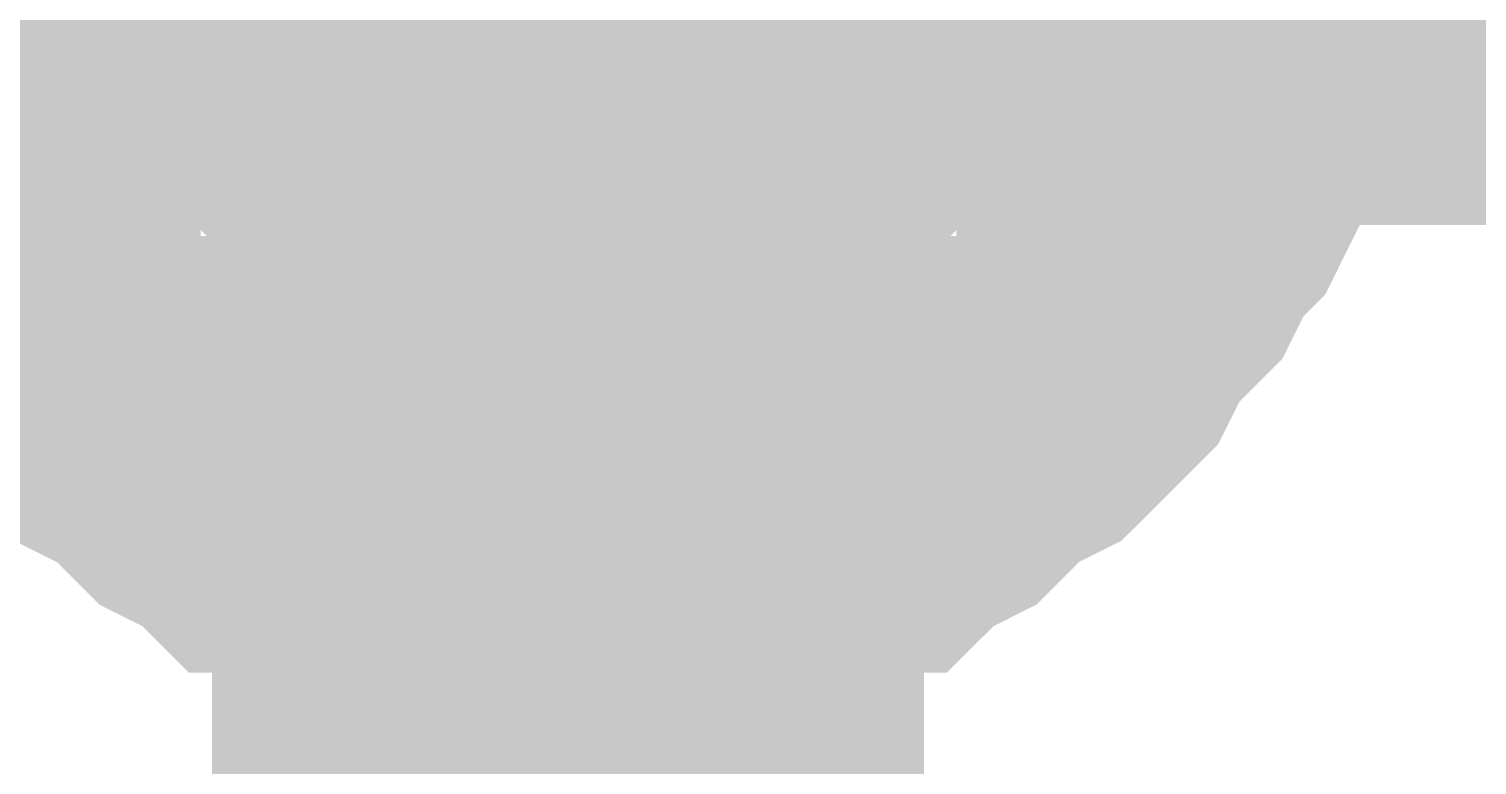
# Model space of a CAD drawing. Header units: inches. Extents: x 0 to 841, y 0 to 594.
# Drawn here: x 291.946 to 293.47, y 116.541 to 117.315 of the extents above; entities that cross this region are included whole.
import ezdxf

# ---------------------------------------------------------------- set-up
doc = ezdxf.new("R2010")
doc.units = ezdxf.units.IN
doc.layers.add('Sheet', color=255, linetype='Continuous')

msp = doc.modelspace()

# ---------------------------------------------------------------- linework, layer by layer
at = {"layer": 'Sheet'}
msp.add_lwpolyline([(292.246, 117.5, 0.508, 0.508, 1), (292.754, 117.5, 0.508, 0.508, 1)], format="xyseb", close=True, dxfattribs=at)
for points in [[(287.5273, 117.4839, 0.7493, 0.7493, 0), (292.513, 117.4839, 0.7493, 0.7493, 0)], [(292.513, 117.4839, 0.7493, 0.7493, 0), (292.513, 114.9909, 0.7493, 0.7493, 0)], [(307.5148, 117.4839, 0.7493, 0.7493, 0), (292.513, 117.4839, 0.7493, 0.7493, 0)], [(292.513, 116.9898, 0.2997, 0.2997, 0), (292.4905, 116.9898, 0.2997, 0.2997, 0), (292.468, 116.9898, 0.2997, 0.2997, 0), (292.4456, 116.9898, 0.2997, 0.2997, 0), (292.4231, 116.9898, 0.2997, 0.2997, 0), (292.4007, 117.0123, 0.2997, 0.2997, 0), (292.3782, 117.0123, 0.2997, 0.2997, 0), (292.3333, 117.0123, 0.2997, 0.2997, 0), (292.3108, 117.0347, 0.2997, 0.2997, 0), (292.3108, 117.0347, 0.2997, 0.2997, 0), (292.2884, 117.0572, 0.2997, 0.2997, 0), (292.2659, 117.0572, 0.2997, 0.2997, 0), (292.2435, 117.0796, 0.2997, 0.2997, 0), (292.221, 117.0796, 0.2997, 0.2997, 0), (292.1985, 117.1021, 0.2997, 0.2997, 0), (292.1761, 117.1245, 0.2997, 0.2997, 0), (292.1761, 117.147, 0.2997, 0.2997, 0), (292.1536, 117.147, 0.2997, 0.2997, 0), (292.1312, 117.1695, 0.2997, 0.2997, 0), (292.1087, 117.1919, 0.2997, 0.2997, 0), (292.1087, 117.2144, 0.2997, 0.2997, 0), (292.0863, 117.2368, 0.2997, 0.2997, 0), (292.0863, 117.2593, 0.2997, 0.2997, 0), (292.0638, 117.2818, 0.2997, 0.2997, 0), (292.0638, 117.2818, 0.2997, 0.2997, 0), (292.0413, 117.3042, 0.2997, 0.2997, 0), (292.0413, 117.3491, 0.2997, 0.2997, 0), (292.0413, 117.3716, 0.2997, 0.2997, 0), (292.0189, 117.3941, 0.2997, 0.2997, 0), (292.0189, 117.4165, 0.2997, 0.2997, 0), (292.0189, 117.439, 0.2997, 0.2997, 0), (292.0189, 117.4614, 0.2997, 0.2997, 0), (292.0189, 117.4839, 0.2997, 0.2997, 0)], [(292.513, 116.9898, 0.2997, 0.2997, 0), (292.4905, 116.9898, 0.2997, 0.2997, 0), (292.468, 116.9898, 0.2997, 0.2997, 0), (292.4456, 116.9898, 0.2997, 0.2997, 0), (292.4231, 116.9898, 0.2997, 0.2997, 0), (292.4007, 117.0123, 0.2997, 0.2997, 0), (292.3782, 117.0123, 0.2997, 0.2997, 0), (292.3333, 117.0123, 0.2997, 0.2997, 0), (292.3108, 117.0347, 0.2997, 0.2997, 0), (292.3108, 117.0347, 0.2997, 0.2997, 0), (292.2884, 117.0572, 0.2997, 0.2997, 0), (292.2659, 117.0572, 0.2997, 0.2997, 0), (292.2435, 117.0796, 0.2997, 0.2997, 0), (292.221, 117.0796, 0.2997, 0.2997, 0), (292.1985, 117.1021, 0.2997, 0.2997, 0), (292.1761, 117.1245, 0.2997, 0.2997, 0), (292.1761, 117.147, 0.2997, 0.2997, 0), (292.1536, 117.147, 0.2997, 0.2997, 0), (292.1312, 117.1695, 0.2997, 0.2997, 0), (292.1087, 117.1919, 0.2997, 0.2997, 0), (292.1087, 117.2144, 0.2997, 0.2997, 0), (292.0863, 117.2368, 0.2997, 0.2997, 0), (292.0863, 117.2593, 0.2997, 0.2997, 0), (292.0638, 117.2818, 0.2997, 0.2997, 0), (292.0638, 117.2818, 0.2997, 0.2997, 0), (292.0413, 117.3042, 0.2997, 0.2997, 0), (292.0413, 117.3491, 0.2997, 0.2997, 0), (292.0413, 117.3716, 0.2997, 0.2997, 0), (292.0189, 117.3941, 0.2997, 0.2997, 0), (292.0189, 117.4165, 0.2997, 0.2997, 0), (292.0189, 117.439, 0.2997, 0.2997, 0), (292.0189, 117.4614, 0.2997, 0.2997, 0), (292.0189, 117.4839, 0.2997, 0.2997, 0)], [(292.513, 116.9898, 0.2997, 0.2997, 0), (292.4905, 116.9898, 0.2997, 0.2997, 0), (292.468, 116.9898, 0.2997, 0.2997, 0), (292.4456, 116.9898, 0.2997, 0.2997, 0), (292.4231, 116.9898, 0.2997, 0.2997, 0), (292.4007, 117.0123, 0.2997, 0.2997, 0), (292.3782, 117.0123, 0.2997, 0.2997, 0), (292.3333, 117.0123, 0.2997, 0.2997, 0), (292.3108, 117.0347, 0.2997, 0.2997, 0), (292.3108, 117.0347, 0.2997, 0.2997, 0), (292.2884, 117.0572, 0.2997, 0.2997, 0), (292.2659, 117.0572, 0.2997, 0.2997, 0), (292.2435, 117.0796, 0.2997, 0.2997, 0), (292.221, 117.0796, 0.2997, 0.2997, 0), (292.1985, 117.1021, 0.2997, 0.2997, 0), (292.1761, 117.1245, 0.2997, 0.2997, 0), (292.1761, 117.147, 0.2997, 0.2997, 0), (292.1536, 117.147, 0.2997, 0.2997, 0), (292.1312, 117.1695, 0.2997, 0.2997, 0), (292.1087, 117.1919, 0.2997, 0.2997, 0), (292.1087, 117.2144, 0.2997, 0.2997, 0), (292.0863, 117.2368, 0.2997, 0.2997, 0), (292.0863, 117.2593, 0.2997, 0.2997, 0), (292.0638, 117.2818, 0.2997, 0.2997, 0), (292.0638, 117.2818, 0.2997, 0.2997, 0), (292.0413, 117.3042, 0.2997, 0.2997, 0), (292.0413, 117.3491, 0.2997, 0.2997, 0), (292.0413, 117.3716, 0.2997, 0.2997, 0), (292.0189, 117.3941, 0.2997, 0.2997, 0), (292.0189, 117.4165, 0.2997, 0.2997, 0), (292.0189, 117.439, 0.2997, 0.2997, 0), (292.0189, 117.4614, 0.2997, 0.2997, 0), (292.0189, 117.4839, 0.2997, 0.2997, 0)], [(293.2765, 117.4839, 0.2997, 0.2997, 0), (293.2765, 117.439, 0.2997, 0.2997, 0), (293.2765, 117.4165, 0.2997, 0.2997, 0), (293.2765, 117.3716, 0.2997, 0.2997, 0), (293.2541, 117.3267, 0.2997, 0.2997, 0), (293.2541, 117.3042, 0.2997, 0.2997, 0), (293.2316, 117.2593, 0.2997, 0.2997, 0), (293.2316, 117.2368, 0.2997, 0.2997, 0), (293.2091, 117.1919, 0.2997, 0.2997, 0), (293.2091, 117.1695, 0.2997, 0.2997, 0), (293.1867, 117.1245, 0.2997, 0.2997, 0), (293.1642, 117.1021, 0.2997, 0.2997, 0), (293.1418, 117.0572, 0.2997, 0.2997, 0), (293.1193, 117.0347, 0.2997, 0.2997, 0), (293.0969, 117.0123, 0.2997, 0.2997, 0), (293.0744, 116.9673, 0.2997, 0.2997, 0), (293.0519, 116.9449, 0.2997, 0.2997, 0), (293.0295, 116.9224, 0.2997, 0.2997, 0), (293.007, 116.9, 0.2997, 0.2997, 0), (292.9621, 116.8775, 0.2997, 0.2997, 0), (292.9396, 116.855, 0.2997, 0.2997, 0), (292.9172, 116.8326, 0.2997, 0.2997, 0), (292.8723, 116.8101, 0.2997, 0.2997, 0), (292.8498, 116.7877, 0.2997, 0.2997, 0), (292.8049, 116.7877, 0.2997, 0.2997, 0), (292.7824, 116.7652, 0.2997, 0.2997, 0), (292.7375, 116.7652, 0.2997, 0.2997, 0), (292.7151, 116.7427, 0.2997, 0.2997, 0), (292.6702, 116.7427, 0.2997, 0.2997, 0), (292.6252, 116.7203, 0.2997, 0.2997, 0), (292.6028, 116.7203, 0.2997, 0.2997, 0), (292.5579, 116.7203, 0.2997, 0.2997, 0), (292.513, 116.7203, 0.2997, 0.2997, 0)], [(293.2765, 117.4839, 0.2997, 0.2997, 0), (293.2765, 117.439, 0.2997, 0.2997, 0), (293.2765, 117.4165, 0.2997, 0.2997, 0), (293.2765, 117.3716, 0.2997, 0.2997, 0), (293.2541, 117.3267, 0.2997, 0.2997, 0), (293.2541, 117.3042, 0.2997, 0.2997, 0), (293.2316, 117.2593, 0.2997, 0.2997, 0), (293.2316, 117.2368, 0.2997, 0.2997, 0), (293.2091, 117.1919, 0.2997, 0.2997, 0), (293.2091, 117.1695, 0.2997, 0.2997, 0), (293.1867, 117.1245, 0.2997, 0.2997, 0), (293.1642, 117.1021, 0.2997, 0.2997, 0), (293.1418, 117.0572, 0.2997, 0.2997, 0), (293.1193, 117.0347, 0.2997, 0.2997, 0), (293.0969, 117.0123, 0.2997, 0.2997, 0), (293.0744, 116.9673, 0.2997, 0.2997, 0), (293.0519, 116.9449, 0.2997, 0.2997, 0), (293.0295, 116.9224, 0.2997, 0.2997, 0), (293.007, 116.9, 0.2997, 0.2997, 0), (292.9621, 116.8775, 0.2997, 0.2997, 0), (292.9396, 116.855, 0.2997, 0.2997, 0), (292.9172, 116.8326, 0.2997, 0.2997, 0), (292.8723, 116.8101, 0.2997, 0.2997, 0), (292.8498, 116.7877, 0.2997, 0.2997, 0), (292.8049, 116.7877, 0.2997, 0.2997, 0), (292.7824, 116.7652, 0.2997, 0.2997, 0), (292.7375, 116.7652, 0.2997, 0.2997, 0), (292.7151, 116.7427, 0.2997, 0.2997, 0), (292.6702, 116.7427, 0.2997, 0.2997, 0), (292.6252, 116.7203, 0.2997, 0.2997, 0), (292.6028, 116.7203, 0.2997, 0.2997, 0), (292.5579, 116.7203, 0.2997, 0.2997, 0), (292.513, 116.7203, 0.2997, 0.2997, 0)], [(293.2765, 117.4839, 0.2997, 0.2997, 0), (293.2765, 117.439, 0.2997, 0.2997, 0), (293.2765, 117.4165, 0.2997, 0.2997, 0), (293.2765, 117.3716, 0.2997, 0.2997, 0), (293.2541, 117.3267, 0.2997, 0.2997, 0), (293.2541, 117.3042, 0.2997, 0.2997, 0), (293.2316, 117.2593, 0.2997, 0.2997, 0), (293.2316, 117.2368, 0.2997, 0.2997, 0), (293.2091, 117.1919, 0.2997, 0.2997, 0), (293.2091, 117.1695, 0.2997, 0.2997, 0), (293.1867, 117.1245, 0.2997, 0.2997, 0), (293.1642, 117.1021, 0.2997, 0.2997, 0), (293.1418, 117.0572, 0.2997, 0.2997, 0), (293.1193, 117.0347, 0.2997, 0.2997, 0), (293.0969, 117.0123, 0.2997, 0.2997, 0), (293.0744, 116.9673, 0.2997, 0.2997, 0), (293.0519, 116.9449, 0.2997, 0.2997, 0), (293.0295, 116.9224, 0.2997, 0.2997, 0), (293.007, 116.9, 0.2997, 0.2997, 0), (292.9621, 116.8775, 0.2997, 0.2997, 0), (292.9396, 116.855, 0.2997, 0.2997, 0), (292.9172, 116.8326, 0.2997, 0.2997, 0), (292.8723, 116.8101, 0.2997, 0.2997, 0), (292.8498, 116.7877, 0.2997, 0.2997, 0), (292.8049, 116.7877, 0.2997, 0.2997, 0), (292.7824, 116.7652, 0.2997, 0.2997, 0), (292.7375, 116.7652, 0.2997, 0.2997, 0), (292.7151, 116.7427, 0.2997, 0.2997, 0), (292.6702, 116.7427, 0.2997, 0.2997, 0), (292.6252, 116.7203, 0.2997, 0.2997, 0), (292.6028, 116.7203, 0.2997, 0.2997, 0), (292.5579, 116.7203, 0.2997, 0.2997, 0), (292.513, 116.7203, 0.2997, 0.2997, 0)], [(293.2765, 117.4839, 0.2997, 0.2997, 0), (293.2765, 117.439, 0.2997, 0.2997, 0), (293.2765, 117.4165, 0.2997, 0.2997, 0), (293.2765, 117.3716, 0.2997, 0.2997, 0), (293.2541, 117.3267, 0.2997, 0.2997, 0), (293.2541, 117.3042, 0.2997, 0.2997, 0), (293.2316, 117.2593, 0.2997, 0.2997, 0), (293.2316, 117.2368, 0.2997, 0.2997, 0), (293.2091, 117.1919, 0.2997, 0.2997, 0), (293.2091, 117.1695, 0.2997, 0.2997, 0), (293.1867, 117.1245, 0.2997, 0.2997, 0), (293.1642, 117.1021, 0.2997, 0.2997, 0), (293.1418, 117.0572, 0.2997, 0.2997, 0), (293.1193, 117.0347, 0.2997, 0.2997, 0), (293.0969, 117.0123, 0.2997, 0.2997, 0), (293.0744, 116.9673, 0.2997, 0.2997, 0), (293.0519, 116.9449, 0.2997, 0.2997, 0), (293.0295, 116.9224, 0.2997, 0.2997, 0), (293.007, 116.9, 0.2997, 0.2997, 0), (292.9621, 116.8775, 0.2997, 0.2997, 0), (292.9396, 116.855, 0.2997, 0.2997, 0), (292.9172, 116.8326, 0.2997, 0.2997, 0), (292.8723, 116.8101, 0.2997, 0.2997, 0), (292.8498, 116.7877, 0.2997, 0.2997, 0), (292.8049, 116.7877, 0.2997, 0.2997, 0), (292.7824, 116.7652, 0.2997, 0.2997, 0), (292.7375, 116.7652, 0.2997, 0.2997, 0), (292.7151, 116.7427, 0.2997, 0.2997, 0), (292.6702, 116.7427, 0.2997, 0.2997, 0), (292.6252, 116.7203, 0.2997, 0.2997, 0), (292.6028, 116.7203, 0.2997, 0.2997, 0), (292.5579, 116.7203, 0.2997, 0.2997, 0), (292.513, 116.7203, 0.2997, 0.2997, 0)], [(293.0295, 117.4839, 0.2997, 0.2997, 0), (293.0295, 117.4614, 0.2997, 0.2997, 0), (293.0295, 117.439, 0.2997, 0.2997, 0), (293.0295, 117.4165, 0.2997, 0.2997, 0), (293.0295, 117.3941, 0.2997, 0.2997, 0), (293.007, 117.3716, 0.2997, 0.2997, 0), (293.007, 117.3491, 0.2997, 0.2997, 0), (293.007, 117.3042, 0.2997, 0.2997, 0), (292.9846, 117.2818, 0.2997, 0.2997, 0), (292.9846, 117.2818, 0.2997, 0.2997, 0), (292.9621, 117.2593, 0.2997, 0.2997, 0), (292.9621, 117.2368, 0.2997, 0.2997, 0), (292.9396, 117.2144, 0.2997, 0.2997, 0), (292.9396, 117.1919, 0.2997, 0.2997, 0), (292.9172, 117.1695, 0.2997, 0.2997, 0), (292.8947, 117.147, 0.2997, 0.2997, 0), (292.8723, 117.147, 0.2997, 0.2997, 0), (292.8723, 117.1245, 0.2997, 0.2997, 0), (292.8498, 117.1021, 0.2997, 0.2997, 0), (292.8274, 117.0796, 0.2997, 0.2997, 0), (292.8049, 117.0796, 0.2997, 0.2997, 0), (292.7824, 117.0572, 0.2997, 0.2997, 0), (292.76, 117.0572, 0.2997, 0.2997, 0), (292.7375, 117.0347, 0.2997, 0.2997, 0), (292.7151, 117.0347, 0.2997, 0.2997, 0), (292.6926, 117.0123, 0.2997, 0.2997, 0), (292.6702, 117.0123, 0.2997, 0.2997, 0), (292.6477, 117.0123, 0.2997, 0.2997, 0), (292.6252, 116.9898, 0.2997, 0.2997, 0), (292.6028, 116.9898, 0.2997, 0.2997, 0), (292.5579, 116.9898, 0.2997, 0.2997, 0), (292.5354, 116.9898, 0.2997, 0.2997, 0), (292.513, 116.9898, 0.2997, 0.2997, 0)], [(293.0295, 117.4839, 0.2997, 0.2997, 0), (293.0295, 117.4614, 0.2997, 0.2997, 0), (293.0295, 117.439, 0.2997, 0.2997, 0), (293.0295, 117.4165, 0.2997, 0.2997, 0), (293.0295, 117.3941, 0.2997, 0.2997, 0), (293.007, 117.3716, 0.2997, 0.2997, 0), (293.007, 117.3491, 0.2997, 0.2997, 0), (293.007, 117.3042, 0.2997, 0.2997, 0), (292.9846, 117.2818, 0.2997, 0.2997, 0), (292.9846, 117.2818, 0.2997, 0.2997, 0), (292.9621, 117.2593, 0.2997, 0.2997, 0), (292.9621, 117.2368, 0.2997, 0.2997, 0), (292.9396, 117.2144, 0.2997, 0.2997, 0), (292.9396, 117.1919, 0.2997, 0.2997, 0), (292.9172, 117.1695, 0.2997, 0.2997, 0), (292.8947, 117.147, 0.2997, 0.2997, 0), (292.8723, 117.147, 0.2997, 0.2997, 0), (292.8723, 117.1245, 0.2997, 0.2997, 0), (292.8498, 117.1021, 0.2997, 0.2997, 0), (292.8274, 117.0796, 0.2997, 0.2997, 0), (292.8049, 117.0796, 0.2997, 0.2997, 0), (292.7824, 117.0572, 0.2997, 0.2997, 0), (292.76, 117.0572, 0.2997, 0.2997, 0), (292.7375, 117.0347, 0.2997, 0.2997, 0), (292.7151, 117.0347, 0.2997, 0.2997, 0), (292.6926, 117.0123, 0.2997, 0.2997, 0), (292.6702, 117.0123, 0.2997, 0.2997, 0), (292.6477, 117.0123, 0.2997, 0.2997, 0), (292.6252, 116.9898, 0.2997, 0.2997, 0), (292.6028, 116.9898, 0.2997, 0.2997, 0), (292.5579, 116.9898, 0.2997, 0.2997, 0), (292.5354, 116.9898, 0.2997, 0.2997, 0), (292.513, 116.9898, 0.2997, 0.2997, 0)], [(293.0295, 117.4839, 0.2997, 0.2997, 0), (293.0295, 117.4614, 0.2997, 0.2997, 0), (293.0295, 117.439, 0.2997, 0.2997, 0), (293.0295, 117.4165, 0.2997, 0.2997, 0), (293.0295, 117.3941, 0.2997, 0.2997, 0), (293.007, 117.3716, 0.2997, 0.2997, 0), (293.007, 117.3491, 0.2997, 0.2997, 0), (293.007, 117.3042, 0.2997, 0.2997, 0), (292.9846, 117.2818, 0.2997, 0.2997, 0), (292.9846, 117.2818, 0.2997, 0.2997, 0), (292.9621, 117.2593, 0.2997, 0.2997, 0), (292.9621, 117.2368, 0.2997, 0.2997, 0), (292.9396, 117.2144, 0.2997, 0.2997, 0), (292.9396, 117.1919, 0.2997, 0.2997, 0), (292.9172, 117.1695, 0.2997, 0.2997, 0), (292.8947, 117.147, 0.2997, 0.2997, 0), (292.8723, 117.147, 0.2997, 0.2997, 0), (292.8723, 117.1245, 0.2997, 0.2997, 0), (292.8498, 117.1021, 0.2997, 0.2997, 0), (292.8274, 117.0796, 0.2997, 0.2997, 0), (292.8049, 117.0796, 0.2997, 0.2997, 0), (292.7824, 117.0572, 0.2997, 0.2997, 0), (292.76, 117.0572, 0.2997, 0.2997, 0), (292.7375, 117.0347, 0.2997, 0.2997, 0), (292.7151, 117.0347, 0.2997, 0.2997, 0), (292.6926, 117.0123, 0.2997, 0.2997, 0), (292.6702, 117.0123, 0.2997, 0.2997, 0), (292.6477, 117.0123, 0.2997, 0.2997, 0), (292.6252, 116.9898, 0.2997, 0.2997, 0), (292.6028, 116.9898, 0.2997, 0.2997, 0), (292.5579, 116.9898, 0.2997, 0.2997, 0), (292.5354, 116.9898, 0.2997, 0.2997, 0), (292.513, 116.9898, 0.2997, 0.2997, 0)], [(292.513, 116.9898, 0.0991, 0.0991, 0), (292.4905, 116.9898, 0.0991, 0.0991, 0), (292.468, 116.9898, 0.0991, 0.0991, 0), (292.4456, 116.9898, 0.0991, 0.0991, 0), (292.4231, 116.9898, 0.0991, 0.0991, 0), (292.4007, 117.0123, 0.0991, 0.0991, 0), (292.3782, 117.0123, 0.0991, 0.0991, 0), (292.3333, 117.0123, 0.0991, 0.0991, 0), (292.3108, 117.0347, 0.0991, 0.0991, 0), (292.3108, 117.0347, 0.0991, 0.0991, 0), (292.2884, 117.0572, 0.0991, 0.0991, 0), (292.2659, 117.0572, 0.0991, 0.0991, 0), (292.2435, 117.0796, 0.0991, 0.0991, 0), (292.221, 117.0796, 0.0991, 0.0991, 0), (292.1985, 117.1021, 0.0991, 0.0991, 0), (292.1761, 117.1245, 0.0991, 0.0991, 0), (292.1761, 117.147, 0.0991, 0.0991, 0), (292.1536, 117.147, 0.0991, 0.0991, 0), (292.1312, 117.1695, 0.0991, 0.0991, 0), (292.1087, 117.1919, 0.0991, 0.0991, 0), (292.1087, 117.2144, 0.0991, 0.0991, 0), (292.0863, 117.2368, 0.0991, 0.0991, 0), (292.0863, 117.2593, 0.0991, 0.0991, 0), (292.0638, 117.2818, 0.0991, 0.0991, 0), (292.0638, 117.2818, 0.0991, 0.0991, 0), (292.0413, 117.3042, 0.0991, 0.0991, 0), (292.0413, 117.3491, 0.0991, 0.0991, 0), (292.0413, 117.3716, 0.0991, 0.0991, 0)], [(292.513, 116.9898, 0.0991, 0.0991, 0), (292.4905, 116.9898, 0.0991, 0.0991, 0), (292.468, 116.9898, 0.0991, 0.0991, 0), (292.4456, 116.9898, 0.0991, 0.0991, 0), (292.4231, 116.9898, 0.0991, 0.0991, 0), (292.4007, 117.0123, 0.0991, 0.0991, 0), (292.3782, 117.0123, 0.0991, 0.0991, 0), (292.3333, 117.0123, 0.0991, 0.0991, 0), (292.3108, 117.0347, 0.0991, 0.0991, 0), (292.3108, 117.0347, 0.0991, 0.0991, 0), (292.2884, 117.0572, 0.0991, 0.0991, 0), (292.2659, 117.0572, 0.0991, 0.0991, 0), (292.2435, 117.0796, 0.0991, 0.0991, 0), (292.221, 117.0796, 0.0991, 0.0991, 0), (292.1985, 117.1021, 0.0991, 0.0991, 0), (292.1761, 117.1245, 0.0991, 0.0991, 0), (292.1761, 117.147, 0.0991, 0.0991, 0), (292.1536, 117.147, 0.0991, 0.0991, 0), (292.1312, 117.1695, 0.0991, 0.0991, 0), (292.1087, 117.1919, 0.0991, 0.0991, 0), (292.1087, 117.2144, 0.0991, 0.0991, 0), (292.0863, 117.2368, 0.0991, 0.0991, 0), (292.0863, 117.2593, 0.0991, 0.0991, 0), (292.0638, 117.2818, 0.0991, 0.0991, 0), (292.0638, 117.2818, 0.0991, 0.0991, 0), (292.0413, 117.3042, 0.0991, 0.0991, 0), (292.0413, 117.3491, 0.0991, 0.0991, 0), (292.0413, 117.3716, 0.0991, 0.0991, 0)], [(292.513, 116.9898, 0.0991, 0.0991, 0), (292.4905, 116.9898, 0.0991, 0.0991, 0), (292.468, 116.9898, 0.0991, 0.0991, 0), (292.4456, 116.9898, 0.0991, 0.0991, 0), (292.4231, 116.9898, 0.0991, 0.0991, 0), (292.4007, 117.0123, 0.0991, 0.0991, 0), (292.3782, 117.0123, 0.0991, 0.0991, 0), (292.3333, 117.0123, 0.0991, 0.0991, 0), (292.3108, 117.0347, 0.0991, 0.0991, 0), (292.3108, 117.0347, 0.0991, 0.0991, 0), (292.2884, 117.0572, 0.0991, 0.0991, 0), (292.2659, 117.0572, 0.0991, 0.0991, 0), (292.2435, 117.0796, 0.0991, 0.0991, 0), (292.221, 117.0796, 0.0991, 0.0991, 0), (292.1985, 117.1021, 0.0991, 0.0991, 0), (292.1761, 117.1245, 0.0991, 0.0991, 0), (292.1761, 117.147, 0.0991, 0.0991, 0), (292.1536, 117.147, 0.0991, 0.0991, 0), (292.1312, 117.1695, 0.0991, 0.0991, 0), (292.1087, 117.1919, 0.0991, 0.0991, 0), (292.1087, 117.2144, 0.0991, 0.0991, 0), (292.0863, 117.2368, 0.0991, 0.0991, 0), (292.0863, 117.2593, 0.0991, 0.0991, 0), (292.0638, 117.2818, 0.0991, 0.0991, 0), (292.0638, 117.2818, 0.0991, 0.0991, 0), (292.0413, 117.3042, 0.0991, 0.0991, 0), (292.0413, 117.3491, 0.0991, 0.0991, 0), (292.0413, 117.3716, 0.0991, 0.0991, 0)], [(293.2765, 117.3716, 0.0991, 0.0991, 0), (293.2541, 117.3267, 0.0991, 0.0991, 0), (293.2541, 117.3042, 0.0991, 0.0991, 0), (293.2316, 117.2593, 0.0991, 0.0991, 0), (293.2316, 117.2368, 0.0991, 0.0991, 0), (293.2091, 117.1919, 0.0991, 0.0991, 0), (293.2091, 117.1695, 0.0991, 0.0991, 0), (293.1867, 117.1245, 0.0991, 0.0991, 0), (293.1642, 117.1021, 0.0991, 0.0991, 0), (293.1418, 117.0572, 0.0991, 0.0991, 0), (293.1193, 117.0347, 0.0991, 0.0991, 0), (293.0969, 117.0123, 0.0991, 0.0991, 0), (293.0744, 116.9673, 0.0991, 0.0991, 0), (293.0519, 116.9449, 0.0991, 0.0991, 0), (293.0295, 116.9224, 0.0991, 0.0991, 0), (293.007, 116.9, 0.0991, 0.0991, 0), (292.9621, 116.8775, 0.0991, 0.0991, 0), (292.9396, 116.855, 0.0991, 0.0991, 0), (292.9172, 116.8326, 0.0991, 0.0991, 0), (292.8723, 116.8101, 0.0991, 0.0991, 0), (292.8498, 116.7877, 0.0991, 0.0991, 0), (292.8049, 116.7877, 0.0991, 0.0991, 0), (292.7824, 116.7652, 0.0991, 0.0991, 0), (292.7375, 116.7652, 0.0991, 0.0991, 0), (292.7151, 116.7427, 0.0991, 0.0991, 0), (292.6702, 116.7427, 0.0991, 0.0991, 0), (292.6252, 116.7203, 0.0991, 0.0991, 0), (292.6028, 116.7203, 0.0991, 0.0991, 0), (292.5579, 116.7203, 0.0991, 0.0991, 0), (292.513, 116.7203, 0.0991, 0.0991, 0)], [(293.2765, 117.3716, 0.0991, 0.0991, 0), (293.2541, 117.3267, 0.0991, 0.0991, 0), (293.2541, 117.3042, 0.0991, 0.0991, 0), (293.2316, 117.2593, 0.0991, 0.0991, 0), (293.2316, 117.2368, 0.0991, 0.0991, 0), (293.2091, 117.1919, 0.0991, 0.0991, 0), (293.2091, 117.1695, 0.0991, 0.0991, 0), (293.1867, 117.1245, 0.0991, 0.0991, 0), (293.1642, 117.1021, 0.0991, 0.0991, 0), (293.1418, 117.0572, 0.0991, 0.0991, 0), (293.1193, 117.0347, 0.0991, 0.0991, 0), (293.0969, 117.0123, 0.0991, 0.0991, 0), (293.0744, 116.9673, 0.0991, 0.0991, 0), (293.0519, 116.9449, 0.0991, 0.0991, 0), (293.0295, 116.9224, 0.0991, 0.0991, 0), (293.007, 116.9, 0.0991, 0.0991, 0), (292.9621, 116.8775, 0.0991, 0.0991, 0), (292.9396, 116.855, 0.0991, 0.0991, 0), (292.9172, 116.8326, 0.0991, 0.0991, 0), (292.8723, 116.8101, 0.0991, 0.0991, 0), (292.8498, 116.7877, 0.0991, 0.0991, 0), (292.8049, 116.7877, 0.0991, 0.0991, 0), (292.7824, 116.7652, 0.0991, 0.0991, 0), (292.7375, 116.7652, 0.0991, 0.0991, 0), (292.7151, 116.7427, 0.0991, 0.0991, 0), (292.6702, 116.7427, 0.0991, 0.0991, 0), (292.6252, 116.7203, 0.0991, 0.0991, 0), (292.6028, 116.7203, 0.0991, 0.0991, 0), (292.5579, 116.7203, 0.0991, 0.0991, 0), (292.513, 116.7203, 0.0991, 0.0991, 0)], [(293.2765, 117.3716, 0.0991, 0.0991, 0), (293.2541, 117.3267, 0.0991, 0.0991, 0), (293.2541, 117.3042, 0.0991, 0.0991, 0), (293.2316, 117.2593, 0.0991, 0.0991, 0), (293.2316, 117.2368, 0.0991, 0.0991, 0), (293.2091, 117.1919, 0.0991, 0.0991, 0), (293.2091, 117.1695, 0.0991, 0.0991, 0), (293.1867, 117.1245, 0.0991, 0.0991, 0), (293.1642, 117.1021, 0.0991, 0.0991, 0), (293.1418, 117.0572, 0.0991, 0.0991, 0), (293.1193, 117.0347, 0.0991, 0.0991, 0), (293.0969, 117.0123, 0.0991, 0.0991, 0), (293.0744, 116.9673, 0.0991, 0.0991, 0), (293.0519, 116.9449, 0.0991, 0.0991, 0), (293.0295, 116.9224, 0.0991, 0.0991, 0), (293.007, 116.9, 0.0991, 0.0991, 0), (292.9621, 116.8775, 0.0991, 0.0991, 0), (292.9396, 116.855, 0.0991, 0.0991, 0), (292.9172, 116.8326, 0.0991, 0.0991, 0), (292.8723, 116.8101, 0.0991, 0.0991, 0), (292.8498, 116.7877, 0.0991, 0.0991, 0), (292.8049, 116.7877, 0.0991, 0.0991, 0), (292.7824, 116.7652, 0.0991, 0.0991, 0), (292.7375, 116.7652, 0.0991, 0.0991, 0), (292.7151, 116.7427, 0.0991, 0.0991, 0), (292.6702, 116.7427, 0.0991, 0.0991, 0), (292.6252, 116.7203, 0.0991, 0.0991, 0), (292.6028, 116.7203, 0.0991, 0.0991, 0), (292.5579, 116.7203, 0.0991, 0.0991, 0), (292.513, 116.7203, 0.0991, 0.0991, 0)], [(293.2765, 117.3716, 0.0991, 0.0991, 0), (293.2541, 117.3267, 0.0991, 0.0991, 0), (293.2541, 117.3042, 0.0991, 0.0991, 0), (293.2316, 117.2593, 0.0991, 0.0991, 0), (293.2316, 117.2368, 0.0991, 0.0991, 0), (293.2091, 117.1919, 0.0991, 0.0991, 0), (293.2091, 117.1695, 0.0991, 0.0991, 0), (293.1867, 117.1245, 0.0991, 0.0991, 0), (293.1642, 117.1021, 0.0991, 0.0991, 0), (293.1418, 117.0572, 0.0991, 0.0991, 0), (293.1193, 117.0347, 0.0991, 0.0991, 0), (293.0969, 117.0123, 0.0991, 0.0991, 0), (293.0744, 116.9673, 0.0991, 0.0991, 0), (293.0519, 116.9449, 0.0991, 0.0991, 0), (293.0295, 116.9224, 0.0991, 0.0991, 0), (293.007, 116.9, 0.0991, 0.0991, 0), (292.9621, 116.8775, 0.0991, 0.0991, 0), (292.9396, 116.855, 0.0991, 0.0991, 0), (292.9172, 116.8326, 0.0991, 0.0991, 0), (292.8723, 116.8101, 0.0991, 0.0991, 0), (292.8498, 116.7877, 0.0991, 0.0991, 0), (292.8049, 116.7877, 0.0991, 0.0991, 0), (292.7824, 116.7652, 0.0991, 0.0991, 0), (292.7375, 116.7652, 0.0991, 0.0991, 0), (292.7151, 116.7427, 0.0991, 0.0991, 0), (292.6702, 116.7427, 0.0991, 0.0991, 0), (292.6252, 116.7203, 0.0991, 0.0991, 0), (292.6028, 116.7203, 0.0991, 0.0991, 0), (292.5579, 116.7203, 0.0991, 0.0991, 0), (292.513, 116.7203, 0.0991, 0.0991, 0)], [(293.007, 117.3716, 0.0991, 0.0991, 0), (293.007, 117.3491, 0.0991, 0.0991, 0), (293.007, 117.3042, 0.0991, 0.0991, 0), (292.9846, 117.2818, 0.0991, 0.0991, 0), (292.9846, 117.2818, 0.0991, 0.0991, 0), (292.9621, 117.2593, 0.0991, 0.0991, 0), (292.9621, 117.2368, 0.0991, 0.0991, 0), (292.9396, 117.2144, 0.0991, 0.0991, 0), (292.9396, 117.1919, 0.0991, 0.0991, 0), (292.9172, 117.1695, 0.0991, 0.0991, 0), (292.8947, 117.147, 0.0991, 0.0991, 0), (292.8723, 117.147, 0.0991, 0.0991, 0), (292.8723, 117.1245, 0.0991, 0.0991, 0), (292.8498, 117.1021, 0.0991, 0.0991, 0), (292.8274, 117.0796, 0.0991, 0.0991, 0), (292.8049, 117.0796, 0.0991, 0.0991, 0), (292.7824, 117.0572, 0.0991, 0.0991, 0), (292.76, 117.0572, 0.0991, 0.0991, 0), (292.7375, 117.0347, 0.0991, 0.0991, 0), (292.7151, 117.0347, 0.0991, 0.0991, 0), (292.6926, 117.0123, 0.0991, 0.0991, 0), (292.6702, 117.0123, 0.0991, 0.0991, 0), (292.6477, 117.0123, 0.0991, 0.0991, 0), (292.6252, 116.9898, 0.0991, 0.0991, 0), (292.6028, 116.9898, 0.0991, 0.0991, 0), (292.5579, 116.9898, 0.0991, 0.0991, 0), (292.5354, 116.9898, 0.0991, 0.0991, 0), (292.513, 116.9898, 0.0991, 0.0991, 0)], [(293.007, 117.3716, 0.0991, 0.0991, 0), (293.007, 117.3491, 0.0991, 0.0991, 0), (293.007, 117.3042, 0.0991, 0.0991, 0), (292.9846, 117.2818, 0.0991, 0.0991, 0), (292.9846, 117.2818, 0.0991, 0.0991, 0), (292.9621, 117.2593, 0.0991, 0.0991, 0), (292.9621, 117.2368, 0.0991, 0.0991, 0), (292.9396, 117.2144, 0.0991, 0.0991, 0), (292.9396, 117.1919, 0.0991, 0.0991, 0), (292.9172, 117.1695, 0.0991, 0.0991, 0), (292.8947, 117.147, 0.0991, 0.0991, 0), (292.8723, 117.147, 0.0991, 0.0991, 0), (292.8723, 117.1245, 0.0991, 0.0991, 0), (292.8498, 117.1021, 0.0991, 0.0991, 0), (292.8274, 117.0796, 0.0991, 0.0991, 0), (292.8049, 117.0796, 0.0991, 0.0991, 0), (292.7824, 117.0572, 0.0991, 0.0991, 0), (292.76, 117.0572, 0.0991, 0.0991, 0), (292.7375, 117.0347, 0.0991, 0.0991, 0), (292.7151, 117.0347, 0.0991, 0.0991, 0), (292.6926, 117.0123, 0.0991, 0.0991, 0), (292.6702, 117.0123, 0.0991, 0.0991, 0), (292.6477, 117.0123, 0.0991, 0.0991, 0), (292.6252, 116.9898, 0.0991, 0.0991, 0), (292.6028, 116.9898, 0.0991, 0.0991, 0), (292.5579, 116.9898, 0.0991, 0.0991, 0), (292.5354, 116.9898, 0.0991, 0.0991, 0), (292.513, 116.9898, 0.0991, 0.0991, 0)], [(293.007, 117.3716, 0.0991, 0.0991, 0), (293.007, 117.3491, 0.0991, 0.0991, 0), (293.007, 117.3042, 0.0991, 0.0991, 0), (292.9846, 117.2818, 0.0991, 0.0991, 0), (292.9846, 117.2818, 0.0991, 0.0991, 0), (292.9621, 117.2593, 0.0991, 0.0991, 0), (292.9621, 117.2368, 0.0991, 0.0991, 0), (292.9396, 117.2144, 0.0991, 0.0991, 0), (292.9396, 117.1919, 0.0991, 0.0991, 0), (292.9172, 117.1695, 0.0991, 0.0991, 0), (292.8947, 117.147, 0.0991, 0.0991, 0), (292.8723, 117.147, 0.0991, 0.0991, 0), (292.8723, 117.1245, 0.0991, 0.0991, 0), (292.8498, 117.1021, 0.0991, 0.0991, 0), (292.8274, 117.0796, 0.0991, 0.0991, 0), (292.8049, 117.0796, 0.0991, 0.0991, 0), (292.7824, 117.0572, 0.0991, 0.0991, 0), (292.76, 117.0572, 0.0991, 0.0991, 0), (292.7375, 117.0347, 0.0991, 0.0991, 0), (292.7151, 117.0347, 0.0991, 0.0991, 0), (292.6926, 117.0123, 0.0991, 0.0991, 0), (292.6702, 117.0123, 0.0991, 0.0991, 0), (292.6477, 117.0123, 0.0991, 0.0991, 0), (292.6252, 116.9898, 0.0991, 0.0991, 0), (292.6028, 116.9898, 0.0991, 0.0991, 0), (292.5579, 116.9898, 0.0991, 0.0991, 0), (292.5354, 116.9898, 0.0991, 0.0991, 0), (292.513, 116.9898, 0.0991, 0.0991, 0)], [(292.513, 116.7203, 0.2997, 0.2997, 0), (292.468, 116.7203, 0.2997, 0.2997, 0), (292.4231, 116.7203, 0.2997, 0.2997, 0), (292.4007, 116.7203, 0.2997, 0.2997, 0), (292.3557, 116.7427, 0.2997, 0.2997, 0), (292.3108, 116.7427, 0.2997, 0.2997, 0), (292.2884, 116.7652, 0.2997, 0.2997, 0), (292.2435, 116.7652, 0.2997, 0.2997, 0), (292.221, 116.7877, 0.2997, 0.2997, 0), (292.1761, 116.7877, 0.2997, 0.2997, 0), (292.1536, 116.8101, 0.2997, 0.2997, 0), (292.1087, 116.8326, 0.2997, 0.2997, 0), (292.0863, 116.855, 0.2997, 0.2997, 0), (292.0638, 116.8775, 0.2997, 0.2997, 0), (292.0189, 116.9, 0.2997, 0.2997, 0), (291.9964, 116.9224, 0.2997, 0.2997, 0), (291.974, 116.9449, 0.2997, 0.2997, 0), (291.9515, 116.9673, 0.2997, 0.2997, 0), (291.929, 117.0123, 0.2997, 0.2997, 0), (291.9066, 117.0347, 0.2997, 0.2997, 0), (291.8841, 117.0572, 0.2997, 0.2997, 0), (291.8617, 117.1021, 0.2997, 0.2997, 0), (291.8392, 117.1245, 0.2997, 0.2997, 0), (291.8168, 117.1695, 0.2997, 0.2997, 0), (291.8168, 117.1919, 0.2997, 0.2997, 0), (291.7943, 117.2368, 0.2997, 0.2997, 0)], [(292.513, 116.7203, 0.2997, 0.2997, 0), (292.468, 116.7203, 0.2997, 0.2997, 0), (292.4231, 116.7203, 0.2997, 0.2997, 0), (292.4007, 116.7203, 0.2997, 0.2997, 0), (292.3557, 116.7427, 0.2997, 0.2997, 0), (292.3108, 116.7427, 0.2997, 0.2997, 0), (292.2884, 116.7652, 0.2997, 0.2997, 0), (292.2435, 116.7652, 0.2997, 0.2997, 0), (292.221, 116.7877, 0.2997, 0.2997, 0), (292.1761, 116.7877, 0.2997, 0.2997, 0), (292.1536, 116.8101, 0.2997, 0.2997, 0), (292.1087, 116.8326, 0.2997, 0.2997, 0), (292.0863, 116.855, 0.2997, 0.2997, 0), (292.0638, 116.8775, 0.2997, 0.2997, 0), (292.0189, 116.9, 0.2997, 0.2997, 0), (291.9964, 116.9224, 0.2997, 0.2997, 0), (291.974, 116.9449, 0.2997, 0.2997, 0), (291.9515, 116.9673, 0.2997, 0.2997, 0), (291.929, 117.0123, 0.2997, 0.2997, 0), (291.9066, 117.0347, 0.2997, 0.2997, 0), (291.8841, 117.0572, 0.2997, 0.2997, 0), (291.8617, 117.1021, 0.2997, 0.2997, 0), (291.8392, 117.1245, 0.2997, 0.2997, 0), (291.8168, 117.1695, 0.2997, 0.2997, 0), (291.8168, 117.1919, 0.2997, 0.2997, 0), (291.7943, 117.2368, 0.2997, 0.2997, 0)], [(292.513, 116.7203, 0.2997, 0.2997, 0), (292.468, 116.7203, 0.2997, 0.2997, 0), (292.4231, 116.7203, 0.2997, 0.2997, 0), (292.4007, 116.7203, 0.2997, 0.2997, 0), (292.3557, 116.7427, 0.2997, 0.2997, 0), (292.3108, 116.7427, 0.2997, 0.2997, 0), (292.2884, 116.7652, 0.2997, 0.2997, 0), (292.2435, 116.7652, 0.2997, 0.2997, 0), (292.221, 116.7877, 0.2997, 0.2997, 0), (292.1761, 116.7877, 0.2997, 0.2997, 0), (292.1536, 116.8101, 0.2997, 0.2997, 0), (292.1087, 116.8326, 0.2997, 0.2997, 0), (292.0863, 116.855, 0.2997, 0.2997, 0), (292.0638, 116.8775, 0.2997, 0.2997, 0), (292.0189, 116.9, 0.2997, 0.2997, 0), (291.9964, 116.9224, 0.2997, 0.2997, 0), (291.974, 116.9449, 0.2997, 0.2997, 0), (291.9515, 116.9673, 0.2997, 0.2997, 0), (291.929, 117.0123, 0.2997, 0.2997, 0), (291.9066, 117.0347, 0.2997, 0.2997, 0), (291.8841, 117.0572, 0.2997, 0.2997, 0), (291.8617, 117.1021, 0.2997, 0.2997, 0), (291.8392, 117.1245, 0.2997, 0.2997, 0), (291.8168, 117.1695, 0.2997, 0.2997, 0), (291.8168, 117.1919, 0.2997, 0.2997, 0), (291.7943, 117.2368, 0.2997, 0.2997, 0)], [(292.513, 116.7203, 0.2997, 0.2997, 0), (292.468, 116.7203, 0.2997, 0.2997, 0), (292.4231, 116.7203, 0.2997, 0.2997, 0), (292.4007, 116.7203, 0.2997, 0.2997, 0), (292.3557, 116.7427, 0.2997, 0.2997, 0), (292.3108, 116.7427, 0.2997, 0.2997, 0), (292.2884, 116.7652, 0.2997, 0.2997, 0), (292.2435, 116.7652, 0.2997, 0.2997, 0), (292.221, 116.7877, 0.2997, 0.2997, 0), (292.1761, 116.7877, 0.2997, 0.2997, 0), (292.1536, 116.8101, 0.2997, 0.2997, 0), (292.1087, 116.8326, 0.2997, 0.2997, 0), (292.0863, 116.855, 0.2997, 0.2997, 0), (292.0638, 116.8775, 0.2997, 0.2997, 0), (292.0189, 116.9, 0.2997, 0.2997, 0), (291.9964, 116.9224, 0.2997, 0.2997, 0), (291.974, 116.9449, 0.2997, 0.2997, 0), (291.9515, 116.9673, 0.2997, 0.2997, 0), (291.929, 117.0123, 0.2997, 0.2997, 0), (291.9066, 117.0347, 0.2997, 0.2997, 0), (291.8841, 117.0572, 0.2997, 0.2997, 0), (291.8617, 117.1021, 0.2997, 0.2997, 0), (291.8392, 117.1245, 0.2997, 0.2997, 0), (291.8168, 117.1695, 0.2997, 0.2997, 0), (291.8168, 117.1919, 0.2997, 0.2997, 0), (291.7943, 117.2368, 0.2997, 0.2997, 0)], [(292.513, 116.7203, 0.0991, 0.0991, 0), (292.468, 116.7203, 0.0991, 0.0991, 0), (292.4231, 116.7203, 0.0991, 0.0991, 0), (292.4007, 116.7203, 0.0991, 0.0991, 0), (292.3557, 116.7427, 0.0991, 0.0991, 0), (292.3108, 116.7427, 0.0991, 0.0991, 0), (292.2884, 116.7652, 0.0991, 0.0991, 0), (292.2435, 116.7652, 0.0991, 0.0991, 0), (292.221, 116.7877, 0.0991, 0.0991, 0), (292.1761, 116.7877, 0.0991, 0.0991, 0), (292.1536, 116.8101, 0.0991, 0.0991, 0), (292.1087, 116.8326, 0.0991, 0.0991, 0), (292.0863, 116.855, 0.0991, 0.0991, 0), (292.0638, 116.8775, 0.0991, 0.0991, 0), (292.0189, 116.9, 0.0991, 0.0991, 0), (291.9964, 116.9224, 0.0991, 0.0991, 0), (291.974, 116.9449, 0.0991, 0.0991, 0), (291.9515, 116.9673, 0.0991, 0.0991, 0), (291.929, 117.0123, 0.0991, 0.0991, 0), (291.9066, 117.0347, 0.0991, 0.0991, 0), (291.8841, 117.0572, 0.0991, 0.0991, 0)], [(292.513, 116.7203, 0.0991, 0.0991, 0), (292.468, 116.7203, 0.0991, 0.0991, 0), (292.4231, 116.7203, 0.0991, 0.0991, 0), (292.4007, 116.7203, 0.0991, 0.0991, 0), (292.3557, 116.7427, 0.0991, 0.0991, 0), (292.3108, 116.7427, 0.0991, 0.0991, 0), (292.2884, 116.7652, 0.0991, 0.0991, 0), (292.2435, 116.7652, 0.0991, 0.0991, 0), (292.221, 116.7877, 0.0991, 0.0991, 0), (292.1761, 116.7877, 0.0991, 0.0991, 0), (292.1536, 116.8101, 0.0991, 0.0991, 0), (292.1087, 116.8326, 0.0991, 0.0991, 0), (292.0863, 116.855, 0.0991, 0.0991, 0), (292.0638, 116.8775, 0.0991, 0.0991, 0), (292.0189, 116.9, 0.0991, 0.0991, 0), (291.9964, 116.9224, 0.0991, 0.0991, 0), (291.974, 116.9449, 0.0991, 0.0991, 0), (291.9515, 116.9673, 0.0991, 0.0991, 0), (291.929, 117.0123, 0.0991, 0.0991, 0), (291.9066, 117.0347, 0.0991, 0.0991, 0), (291.8841, 117.0572, 0.0991, 0.0991, 0)], [(292.513, 116.7203, 0.0991, 0.0991, 0), (292.468, 116.7203, 0.0991, 0.0991, 0), (292.4231, 116.7203, 0.0991, 0.0991, 0), (292.4007, 116.7203, 0.0991, 0.0991, 0), (292.3557, 116.7427, 0.0991, 0.0991, 0), (292.3108, 116.7427, 0.0991, 0.0991, 0), (292.2884, 116.7652, 0.0991, 0.0991, 0), (292.2435, 116.7652, 0.0991, 0.0991, 0), (292.221, 116.7877, 0.0991, 0.0991, 0), (292.1761, 116.7877, 0.0991, 0.0991, 0), (292.1536, 116.8101, 0.0991, 0.0991, 0), (292.1087, 116.8326, 0.0991, 0.0991, 0), (292.0863, 116.855, 0.0991, 0.0991, 0), (292.0638, 116.8775, 0.0991, 0.0991, 0), (292.0189, 116.9, 0.0991, 0.0991, 0), (291.9964, 116.9224, 0.0991, 0.0991, 0), (291.974, 116.9449, 0.0991, 0.0991, 0), (291.9515, 116.9673, 0.0991, 0.0991, 0), (291.929, 117.0123, 0.0991, 0.0991, 0), (291.9066, 117.0347, 0.0991, 0.0991, 0), (291.8841, 117.0572, 0.0991, 0.0991, 0)], [(292.513, 116.7203, 0.0991, 0.0991, 0), (292.468, 116.7203, 0.0991, 0.0991, 0), (292.4231, 116.7203, 0.0991, 0.0991, 0), (292.4007, 116.7203, 0.0991, 0.0991, 0), (292.3557, 116.7427, 0.0991, 0.0991, 0), (292.3108, 116.7427, 0.0991, 0.0991, 0), (292.2884, 116.7652, 0.0991, 0.0991, 0), (292.2435, 116.7652, 0.0991, 0.0991, 0), (292.221, 116.7877, 0.0991, 0.0991, 0), (292.1761, 116.7877, 0.0991, 0.0991, 0), (292.1536, 116.8101, 0.0991, 0.0991, 0), (292.1087, 116.8326, 0.0991, 0.0991, 0), (292.0863, 116.855, 0.0991, 0.0991, 0), (292.0638, 116.8775, 0.0991, 0.0991, 0), (292.0189, 116.9, 0.0991, 0.0991, 0), (291.9964, 116.9224, 0.0991, 0.0991, 0), (291.974, 116.9449, 0.0991, 0.0991, 0), (291.9515, 116.9673, 0.0991, 0.0991, 0), (291.929, 117.0123, 0.0991, 0.0991, 0), (291.9066, 117.0347, 0.0991, 0.0991, 0), (291.8841, 117.0572, 0.0991, 0.0991, 0)]]:
    msp.add_lwpolyline(points, format="xyseb", dxfattribs=at)

doc.saveas('drawing.dxf')
